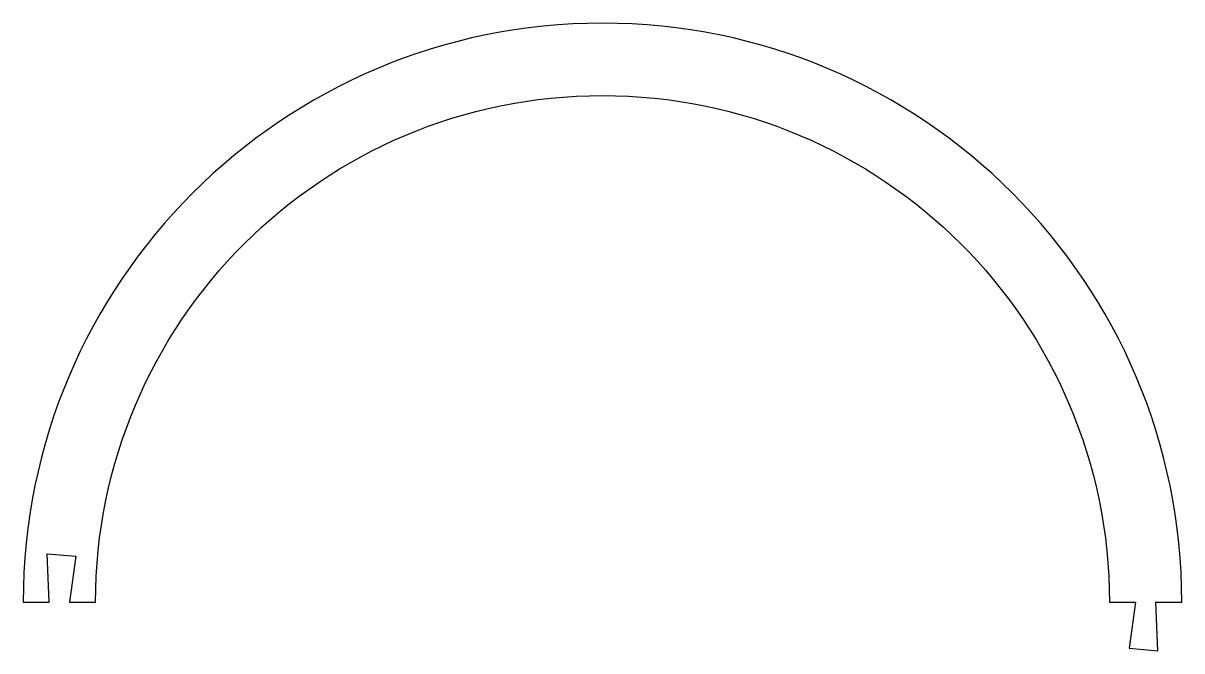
# Model space of a CAD drawing. Header units: millimetres. Extents: x -400 to 400, y -34 to 400.
import ezdxf

# ---------------------------------------------------------------- set-up
doc = ezdxf.new("R2010")
doc.units = ezdxf.units.MM

msp = doc.modelspace()

# ---------------------------------------------------------------- linework, layer by layer
msp.add_lwpolyline([(-363.61, 31.81), (-368, 0), (-350, 0, -1), (350, 0), (368, 0), (363.61, -31.81), (383.53, -33.55), (382, 0), (400, 0, 1), (-400, 0), (-382, 0), (-383.53, 33.55)], format="xyb", close=True)

doc.saveas('drawing.dxf')
